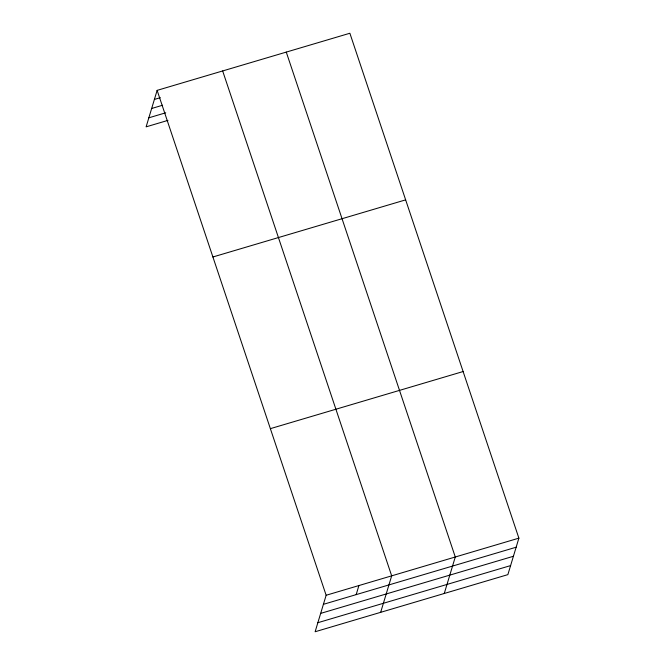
<?xml version="1.0" encoding="UTF-8"?>
<svg xmlns="http://www.w3.org/2000/svg" width="665" height="665" viewBox="0 0 665 665"><rect width="100%" height="100%" fill="white"/><g stroke="black" fill="none" stroke-linecap="round" stroke-linejoin="round"><path stroke-width="1" d="M157.131 90.365L326.141 595.266L315.127 631.75L507.869 574.635L518.883 538.151L349.873 33.25L157.131 90.365L146.117 126.849L167.962 120.373M356.174 594.626L358.909 585.557M380.663 612.332L391.677 575.848L222.659 70.947M444.262 593.488L455.284 556.996L286.266 52.094M154.388 99.442L160.348 97.672M151.662 108.486L162.584 105.245M148.844 117.805L165.726 112.801M212.908 256.981L405.65 199.866M270.372 428.651L463.114 371.536M326.141 595.266L518.883 538.151M323.406 604.335L516.148 547.22M320.671 613.388L513.413 556.273M317.862 622.706L510.604 565.591"/></g></svg>
